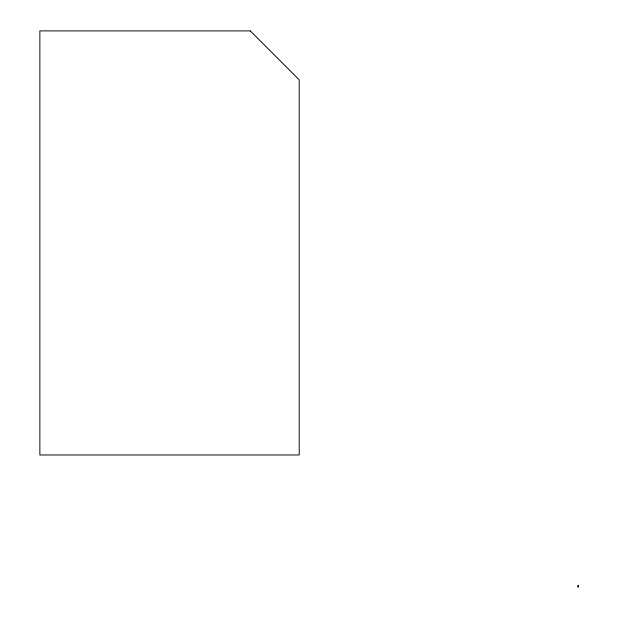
<?xml version="1.0" encoding="UTF-8"?>
<svg xmlns="http://www.w3.org/2000/svg" width="618" height="618" viewBox="0 0 618 618"><rect width="100%" height="100%" fill="white"/><g stroke="black" fill="none" stroke-linecap="round" stroke-linejoin="round"><path stroke-width="0.93" d="M578.131 585.47L578.023 587.1L578.131 585.47M250.282 30.9L39.869 30.9L39.869 454.979L299.212 454.979L299.212 79.83L250.282 30.9"/></g></svg>
